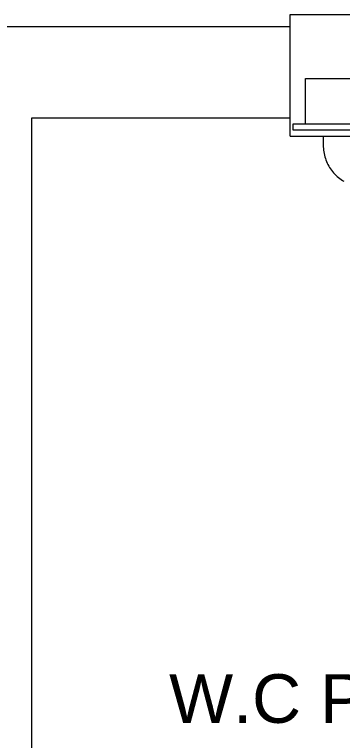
# Model space of a CAD drawing. Header units: millimetres. Extents: x 565.4 to 596.6, y 239.2 to 280.8.
# Drawn here: x 573.306 to 573.846, y 264.636 to 265.83 of the extents above; entities that cross this region are included whole.
import ezdxf

# ---------------------------------------------------------------- set-up
doc = ezdxf.new("R2010")
doc.units = ezdxf.units.MM
doc.header["$LTSCALE"] = 75
doc.linetypes.add('HIDDEN', pattern=[0.375, 0.25, -0.125])
for name, color, linetype, lineweight in [('A Arquitetura LRZ', 252, 'Continuous', 9), ('A Cumbuca LRZ', 254, 'HIDDEN', 9), ('A Esquadrias LRZ', 252, 'Continuous', 9), ('A Mobiliário LRZ', 253, 'Continuous', 9)]:
    doc.layers.add(name, color=color, linetype=linetype, lineweight=lineweight)
doc.styles.add('R80', font='arial.ttf')

msp = doc.modelspace()

# ---------------------------------------------------------------- linework, layer by layer
at = {"layer": 'A Arquitetura LRZ'}
for p, q in [((573.7598, 265.8104), (571.6048, 265.8104)), ((573.3348, 265.6604), (573.7598, 265.6604)), ((573.3348, 263.6604), (573.3348, 265.6604))]:
    msp.add_line(p, q, dxfattribs=at)
at = {"layer": 'A Esquadrias LRZ'}
for p, q in [((573.7598, 265.6304), (573.7598, 265.8304)), ((573.7598, 265.8304), (574.4098, 265.8304)), ((573.7848, 265.7254), (574.3848, 265.7254)), ((573.7848, 265.6504), (573.7848, 265.7254)), ((573.7648, 265.6504), (574.4048, 265.6504)), ((573.7648, 265.6404), (573.7648, 265.6504)), ((573.7598, 265.6304), (574.4098, 265.6304)), ((574.4048, 265.6404), (573.7648, 265.6404))]:
    msp.add_line(p, q, dxfattribs=at)
at = {"layer": 'A Mobiliário LRZ'}
for p, q in [((573.814, 265.6304), (573.814, 265.6154)), ((573.814, 265.6154), (573.8141, 265.6126)), ((573.8141, 265.6126), (573.8142, 265.6099)), ((573.8142, 265.6099), (573.8145, 265.6072)), ((573.8145, 265.6072), (573.8149, 265.6044)), ((573.8149, 265.6044), (573.8154, 265.6017)), ((573.8154, 265.6017), (573.816, 265.599)), ((573.816, 265.599), (573.8167, 265.5964)), ((573.8167, 265.5964), (573.8175, 265.5937)), ((573.8175, 265.5937), (573.8184, 265.5911)), ((573.8184, 265.5911), (573.8194, 265.5886)), ((573.8194, 265.5886), (573.8206, 265.5861)), ((573.8206, 265.5861), (573.8218, 265.5836)), ((573.8218, 265.5836), (573.8231, 265.5812)), ((573.8231, 265.5812), (573.8245, 265.5788)), ((573.8245, 265.5788), (573.826, 265.5765)), ((573.826, 265.5765), (573.8276, 265.5743)), ((573.8276, 265.5743), (573.8293, 265.5721)), ((573.8293, 265.5721), (573.8311, 265.57)), ((573.8311, 265.57), (573.833, 265.5679)), ((573.833, 265.5679), (573.8349, 265.566)), ((573.8349, 265.566), (573.8369, 265.5641)), ((573.8369, 265.5641), (573.839, 265.5623)), ((573.839, 265.5623), (573.8411, 265.5606)), ((573.8411, 265.5606), (573.8434, 265.559)), ((573.8434, 265.559), (573.8457, 265.5574)), ((573.8457, 265.5574), (573.848, 265.556))]:
    msp.add_line(p, q, dxfattribs=at)

# ---------------------------------------------------------------- texts
at = {"layer": 'A Cumbuca LRZ', "style": 'R80'}
msp.add_text('W.C P.N.E I', height=0.08, dxfattribs=at).set_placement((573.5604, 264.6652))

doc.saveas('drawing.dxf')
